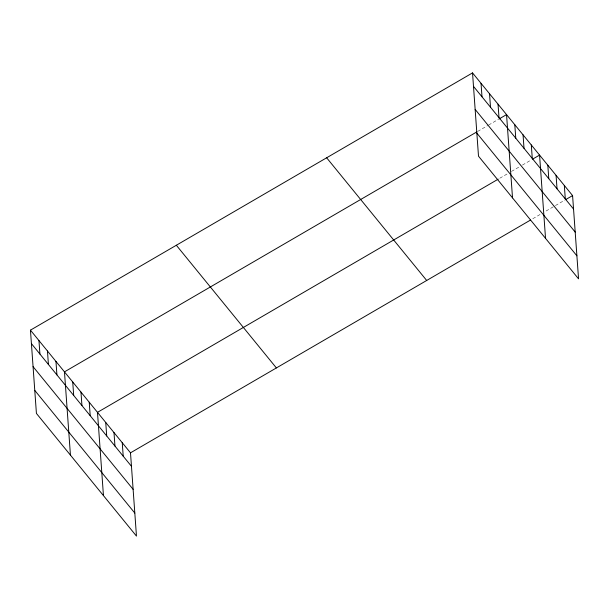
<?xml version="1.0" encoding="UTF-8"?>
<svg xmlns="http://www.w3.org/2000/svg" width="609" height="609" viewBox="0 0 609 609"><rect width="100%" height="100%" fill="white"/><g stroke="black" fill="none" stroke-linecap="round" stroke-linejoin="round"><path stroke-width="0.46" stroke-dasharray="3.04 2.28" d="M477.684 131.407L487.824 125.5M488.601 125.051L497.964 119.6M499.776 178.247L507.579 173.71M511.476 171.433L519.279 166.896M522.4 165.085L530.979 160.091M532.791 218.73L541.378 213.736M546.06 211.018L554.639 206.025M555.416 205.568L564.779 200.117"/><path stroke-width="0.91" d="M30.45 330.147L130.501 452.83L136.469 536.103L36.418 413.42L30.45 330.147L472.531 72.897L572.582 195.58L578.55 278.853L478.499 156.17L472.531 72.897M476.9 131.856L64.47 371.863L70.438 455.136M498.748 119.151L506.543 114.606L512.519 197.879M498.215 179.153L97.486 412.346L103.454 495.619M532.54 159.177L539.566 155.097L545.535 238.37M130.501 452.83L530.454 220.093M565.563 199.668L572.582 195.58M473.498 86.379L573.549 209.062M475.149 109.407L575.201 232.09M476.847 133.135L576.898 255.826M326.645 157.784L426.696 280.475M176.336 245.252L276.387 367.935M31.417 343.628L131.468 466.311M33.069 366.664L133.12 489.347M34.766 390.392L134.817 513.075M564.33 185.456L565.297 198.937M556.07 175.339L557.037 188.82M547.818 165.214L548.785 178.696M531.307 144.972L532.274 158.454M523.055 134.848L524.022 148.337M514.803 124.731L515.77 138.213M498.04 104.177L499.007 117.659M489.537 93.748L490.504 107.237M481.034 83.326L482.001 96.808M122.249 442.713L123.216 456.194M113.997 432.588L114.956 446.07M105.738 422.463L106.704 435.953M89.234 402.222L90.201 415.703M80.974 392.105L81.941 405.586M72.722 381.98L73.689 395.462M55.959 361.434L56.926 374.916M47.456 351.005L48.423 364.486M38.953 340.576L39.92 354.057"/></g></svg>
